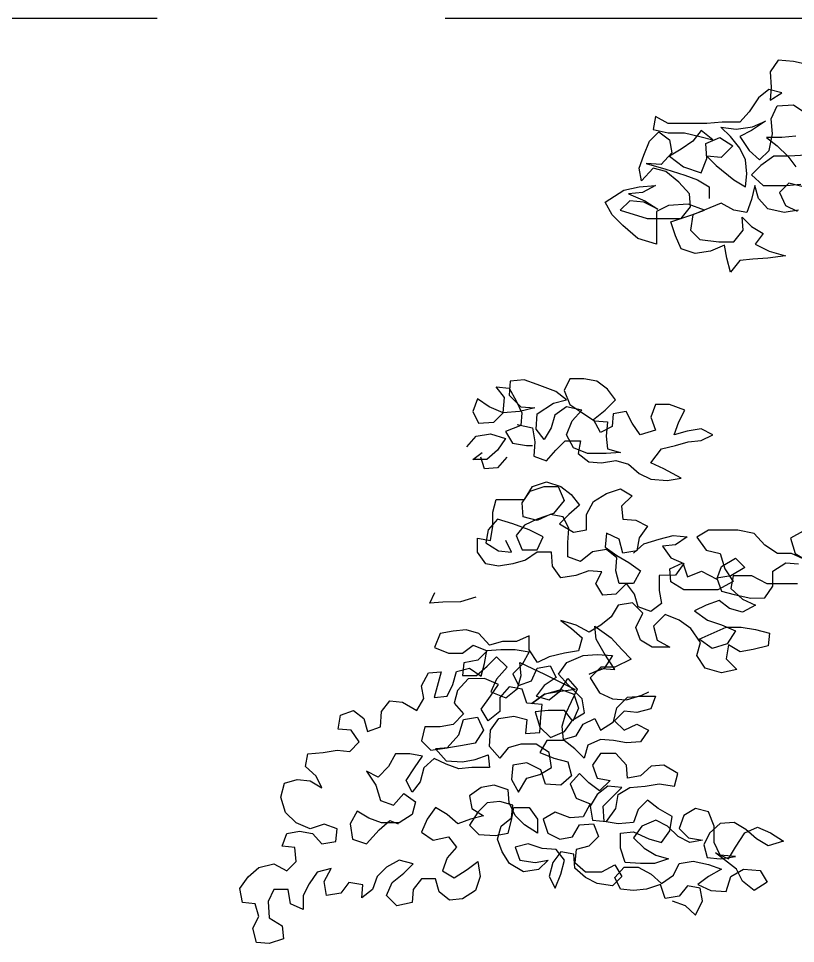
# Model space of a CAD drawing. Header units: millimetres. Extents: x -414464 to 1686, y -90036 to 108605.
# Drawn here: x -404713 to -403870, y 4211 to 5215 of the extents above; entities that cross this region are included whole.
import ezdxf

# ---------------------------------------------------------------- set-up
doc = ezdxf.new("R2010")
doc.units = ezdxf.units.MM
doc.header["$LTSCALE"] = 1000
doc.header["$MEASUREMENT"] = 0
doc.linetypes.add('AUDIT_D_120904163729-0', pattern=[0])
doc.linetypes.add('HIDDEN2', pattern=[0.1875, 0.125, -0.0625])
doc.layers.get('0').update_dxf_attribs({"linetype": 'AUDIT_D_120904163729-0'})
for name, color, linetype in [('a-rcc', 3, 'Continuous'), ('Lawn', 7, 'Continuous'), ('Layer5', 100, 'Continuous'), ('LEVEL', 7, 'Continuous')]:
    doc.layers.add(name, color=color, linetype=linetype)
doc.styles.add('ATTR', font='romans.shx', dxfattribs={"width": 0.8, "height": 0.7})

# ---------------------------------------------------------------- blocks, each defined once
blk = doc.blocks.new('TREEE')
at = {"layer": 'Layer5'}
for points in [[(43.593, 186.812), (44.605, 187.045), (45.617, 187.122), (46.161, 186.343), (46.082, 185.331), (46.159, 184.475), (45.381, 184.943), (46.238, 185.175), (46.938, 184.63), (47.56, 183.695), (48.182, 182.994), (49.35, 182.993), (50.361, 182.914), (52.93, 182.912), (53.787, 183.378), (53.942, 182.522), (52.93, 182.289), (51.84, 182.29), (50.828, 182.057), (49.971, 181.825), (50.75, 182.447), (51.295, 181.746), (52.072, 181.2), (52.851, 180.732), (51.916, 180.032), (50.748, 179.644), (50.359, 180.579), (50.438, 181.591), (49.504, 181.981), (48.648, 181.437), (49.425, 180.657), (50.36, 180.734), (49.736, 180.112), (48.568, 179.179), (47.789, 178.713), (47.712, 179.569), (47.79, 180.503), (48.18, 181.281), (48.804, 182.059), (49.427, 182.681), (48.415, 182.527), (47.325, 182.683), (46.469, 183.073), (47.403, 182.45), (48.181, 182.06), (47.557, 181.126), (46.856, 180.504), (46.234, 181.127), (46.002, 182.217), (46.08, 183.229), (45.692, 184.086), (44.602, 184.165), (43.59, 183.465)], [(44.445, 182.063), (45.379, 181.985), (46.391, 181.984), (45.69, 181.439), (44.988, 180.739), (44.443, 180.039)], [(43.743, 180.818), (44.91, 180.739), (45.922, 180.739), (46.778, 180.115), (47.4, 179.492), (46.621, 178.792), (45.064, 178.793), (44.13, 178.872)], [(44.052, 178.716), (44.909, 178.949), (45.531, 178.326), (45.141, 177.47), (44.362, 177.081)], [(44.284, 177.159), (45.218, 177.003), (46.308, 177.235), (46.932, 177.935), (47.166, 178.791), (47.399, 177.857), (47.709, 177), (48.566, 177.155), (49.423, 177.622), (51.29, 176.841), (51.445, 175.829), (50.822, 175.207), (49.576, 175.053), (48.564, 175.053), (47.942, 175.832), (48.02, 176.689), (47.397, 176.067), (46.618, 175.6), (47.163, 174.899), (46.228, 174.433), (45.138, 174.122), (46.305, 173.966), (47.317, 173.887), (48.174, 173.808), (48.796, 173.029), (49.03, 173.963), (49.186, 174.819), (50.12, 174.429), (51.132, 174.273), (52.066, 174.583), (52.456, 175.439), (52.769, 176.373), (51.368, 176.841), (50.512, 177.153), (51.602, 177.542), (52.925, 177.463), (53.703, 177.073), (53.701, 174.893), (54.947, 175.281), (55.96, 176.137), (56.661, 176.836), (57.129, 177.692), (55.884, 178.472), (54.873, 178.706), (53.783, 178.785), (54.639, 178.317), (55.573, 178.239), (54.483, 177.773), (53.626, 177.228), (54.56, 177.695), (55.494, 177.772), (56.117, 177.148), (54.326, 176.605), (52.068, 176.607), (51.446, 177.386), (51.525, 178.242), (52.226, 179.02), (53.083, 179.72), (53.94, 179.953), (54.717, 179.096), (54.874, 179.952), (54.563, 180.808), (54.175, 181.743), (53.553, 182.366), (52.852, 181.822), (52.695, 180.966), (53.395, 180.187), (54.407, 180.264), (53.083, 179.876), (51.837, 179.488), (50.981, 179.177), (50.202, 178.711), (50.201, 177.932)], [(62.964, 162.912), (61.952, 162.679), (61.795, 161.745), (61.872, 160.811), (61.016, 160.501), (60.394, 161.202), (59.771, 161.825), (58.76, 161.826), (58.914, 160.97), (58.213, 160.425), (57.357, 160.348), (56.423, 160.505), (55.567, 160.272), (54.865, 159.65), (54.087, 159.262), (52.997, 159.185), (52.063, 159.341), (53.231, 159.963), (54.088, 160.351), (53.388, 161.286), (52.454, 161.52), (51.598, 161.755), (50.742, 161.833), (49.964, 162.223), (50.742, 162.612), (51.676, 162.455), (52.532, 162.221), (52.222, 163.078), (51.833, 163.856), (52.846, 164.245), (53.78, 164.244), (54.09, 163.387), (53.778, 162.531), (54.79, 162.219), (55.335, 162.997), (55.725, 163.775), (56.582, 163.618), (56.659, 162.762), (57.437, 162.372), (57.905, 163.228), (57.127, 163.852), (56.427, 164.553), (56.972, 165.253), (57.673, 165.797), (58.53, 165.952), (59.464, 165.951), (59.852, 165.172), (59.462, 164.239), (58.683, 163.694), (57.827, 163.15), (56.97, 163.073), (57.047, 162.139), (56.969, 161.283), (56.112, 161.05), (57.046, 160.971), (58.292, 160.97), (59.226, 161.359), (59.694, 162.214), (59.306, 163.149), (58.684, 163.85), (59.696, 164.083), (60.474, 163.537), (60.706, 162.681), (61.173, 161.902), (61.718, 162.602), (61.641, 163.614), (60.552, 164.315), (59.696, 164.55), (60.397, 165.094), (61.643, 165.56), (62.5, 165.871), (63.434, 165.792), (63.511, 164.858), (62.732, 164.08), (61.797, 164.003), (62.809, 163.768), (63.899, 163.69), (64.833, 164.078), (65.612, 164.622), (65.923, 163.766), (65.533, 162.988), (64.521, 163.066), (63.899, 163.69), (63.822, 164.702), (64.368, 165.402), (63.511, 165.325), (63.043, 164.469), (62.653, 163.691), (62.73, 162.834), (63.742, 162.444), (63.274, 161.666), (62.34, 161.511), (61.951, 161.512)], [(66.31, 161.43), (65.688, 162.131), (64.754, 162.288), (63.742, 161.977), (64.286, 161.198), (64.986, 160.575), (65.92, 160.574), (65.298, 161.042)], [(63.663, 160.732), (64.285, 160.031), (65.141, 159.952), (65.375, 160.73)], [(55.25, 154.356), (54.55, 154.98), (53.538, 155.292), (52.604, 155.526), (51.67, 155.449), (52.448, 154.904), (53.304, 154.825), (52.758, 154.047), (51.902, 153.659), (52.446, 152.88), (53.536, 152.879), (53.535, 151.867), (53.378, 151.011), (54.078, 150.465), (54.935, 150.776), (55.169, 151.632), (55.715, 152.332), (56.415, 151.631), (57.271, 151.552), (57.739, 152.33), (57.35, 153.109), (58.207, 153.186), (59.063, 152.874), (60.075, 152.717), (60.62, 153.495), (60.699, 154.429), (61.633, 154.428), (62.411, 153.883), (63.267, 153.648), (64.201, 153.492), (65.057, 153.647), (65.603, 154.425), (65.604, 155.359), (64.747, 155.204), (64.593, 156.138), (64.593, 157.072), (64.361, 157.929), (62.492, 157.93), (61.948, 158.787), (61.014, 159.099), (60.08, 158.789), (59.379, 158.245), (58.833, 157.545), (59.533, 156.921), (60.156, 156.298), (59.221, 155.754), (58.365, 155.91), (58.366, 156.922), (57.9, 157.779), (57.044, 158.325), (56.11, 158.637), (55.331, 158.171), (56.031, 157.469), (55.952, 156.613), (55.096, 156.536), (54.317, 156.148), (54.861, 155.369), (55.016, 154.512), (55.95, 154.356), (56.185, 155.29), (57.041, 155.678), (57.118, 154.744), (56.339, 154.2), (55.561, 153.733), (54.782, 153.189), (55.248, 152.332), (56.182, 152.331), (56.416, 153.188), (56.339, 154.044), (57.04, 154.588), (57.974, 154.432), (58.752, 153.808), (59.609, 154.119), (59.61, 155.053), (59.533, 155.987), (59.923, 156.765), (60.779, 156.92), (61.635, 156.53), (62.569, 156.763), (62.648, 157.697), (62.104, 158.476), (61.17, 158.788), (60.236, 158.789), (59.846, 157.855), (60.546, 156.998), (61.635, 156.608), (62.491, 156.218), (63.035, 155.517), (62.645, 154.583), (61.633, 154.584), (61.245, 155.441), (62.179, 155.907), (63.269, 156.295), (64.282, 156.605), (64.904, 155.904), (65.059, 155.048), (64.202, 154.504), (63.346, 154.427), (63.735, 155.205)], [(43.954, 155.812), (44.81, 155.345), (44.498, 154.333), (43.719, 153.867), (44.731, 154.333), (45.666, 154.332), (46.522, 154.876), (47.224, 155.654), (48.314, 155.886), (50.26, 155.884), (51.038, 155.417), (50.414, 154.561), (49.48, 154.328), (49.168, 153.317), (48.622, 152.461), (49.633, 151.915), (51.891, 151.913), (52.748, 152.457), (52.826, 153.313), (51.97, 153.703), (51.658, 152.769), (50.724, 153.16), (49.712, 152.616), (49.401, 153.472), (48.468, 154.018), (47.844, 153.396), (48.778, 152.85), (49.712, 152.693), (49.4, 151.837), (48.543, 151.605), (47.453, 151.372), (46.519, 151.373), (45.975, 152.152), (45.976, 153.164), (45.12, 153.71), (44.264, 153.633)], [(44.34, 152.309), (46.364, 152.307), (47.377, 152.851), (48.622, 152.85), (48.777, 151.994), (47.998, 151.294), (47.141, 150.905), (47.997, 150.437), (48.854, 150.67), (49.555, 151.215), (50.411, 150.902), (51.189, 150.512), (50.332, 149.89), (49.398, 149.58), (48.463, 149.192), (49.007, 148.335), (50.019, 148.022), (50.876, 148.644), (49.086, 149.425), (48.074, 149.425), (47.14, 149.271), (46.206, 149.038), (46.283, 148.182), (47.294, 147.947), (48.151, 147.791), (48.929, 148.257), (49.084, 147.323), (48.383, 146.623), (49.395, 146.388), (50.485, 146.699), (51.031, 147.554), (50.798, 148.411), (51.421, 149.345), (52.2, 149.889), (53.135, 150.277), (53.913, 149.498), (53.678, 148.564), (52.821, 148.098), (53.989, 148.097), (54.768, 148.563), (55.08, 149.419), (54.614, 150.354), (55.315, 151.054), (56.249, 150.897), (56.716, 150.118), (57.416, 149.573), (58.194, 149.105), (59.05, 149.571), (60.063, 149.882), (59.361, 149.337), (58.66, 148.715), (58.893, 147.859), (59.827, 147.702), (60.839, 147.468), (61.617, 147.078), (62.163, 147.934), (62.163, 148.868), (63.019, 148.478), (63.953, 148.477), (64.81, 148.242), (65.511, 149.02), (66.367, 149.253), (67.224, 149.174), (68.08, 149.018), (68.468, 148.083), (67.534, 147.695), (66.599, 147.696), (65.899, 148.241), (64.965, 147.853), (65.587, 147.23), (66.521, 147.073), (66.598, 146.217), (65.664, 146.218), (64.964, 146.841), (64.342, 147.464), (63.641, 146.765), (64.34, 145.985), (64.729, 145.129), (63.717, 144.741), (62.939, 145.364), (62.706, 146.22), (62.785, 147.077), (61.149, 146.3), (59.124, 145.29), (60.214, 145.133), (61.148, 144.976), (62.004, 144.353), (61.148, 144.976), (60.058, 145.289), (59.202, 144.978), (58.89, 144.044), (59.278, 143.188), (59.824, 143.888), (60.913, 143.887), (61.77, 143.808), (61.457, 142.796), (60.756, 142.097), (59.822, 142.487), (59.278, 143.266), (58.5, 143.733), (58.657, 144.667), (59.592, 145.601), (60.215, 146.301), (59.671, 147.08), (58.581, 147.548), (57.647, 147.626), (56.635, 147.549), (57.179, 146.693), (58.191, 146.302), (57.335, 146.692), (56.479, 146.615), (57.18, 147.705), (57.726, 148.638), (57.805, 149.494), (56.714, 148.717), (56.013, 147.939), (55.39, 147.317), (56.479, 146.771), (57.413, 146.77), (58.113, 146.069), (57.489, 145.058), (56.633, 144.669), (55.698, 144.592), (54.687, 144.904), (54.22, 145.138)], [(65.729, 151.42), (66.741, 151.107), (67.909, 151.106), (68.765, 151.028), (68.454, 151.729)], [(52.668, 131.232), (51.811, 130.921), (51.11, 130.299), (50.644, 131.234), (50.8, 132.09), (51.657, 132.245), (52.201, 131.544), (53.135, 131.387), (53.447, 132.321), (54.381, 132.009), (55.237, 131.93), (56.093, 132.007), (56.483, 132.785), (55.861, 133.486), (54.927, 133.487), (54.07, 133.021), (53.369, 132.399), (52.591, 132.944), (52.203, 133.723), (51.269, 133.88), (50.257, 133.647), (49.4, 133.337), (50.256, 132.869), (50.956, 132.323), (50.099, 131.935), (49.087, 131.858), (48.777, 132.87), (47.921, 133.338), (46.831, 133.261), (46.363, 132.483), (47.219, 131.937), (47.998, 132.559), (48.388, 133.338), (49.79, 134.426), (48.934, 134.038), (48.467, 134.816), (47.845, 135.751), (46.99, 136.141), (46.133, 135.753), (45.276, 135.209), (46.288, 134.896), (47.067, 135.363), (47.768, 135.985), (48.547, 136.451), (49.481, 136.372), (50.181, 135.749), (50.569, 134.97), (50.335, 134.114), (49.479, 134.037), (48.467, 134.194), (49.479, 134.271), (49.869, 135.127), (49.87, 136.216), (50.26, 137.15), (51.116, 137.383), (51.894, 136.915), (52.205, 136.059), (51.582, 135.436), (50.647, 135.282), (51.504, 135.125), (52.282, 135.514), (52.984, 136.214), (53.762, 136.602), (54.696, 136.212), (55.24, 135.433), (54.539, 134.733), (53.76, 134.267), (52.904, 134.034), (53.838, 133.722), (54.772, 133.721), (55.784, 133.798), (56.096, 134.732), (56.097, 135.744), (55.241, 135.822), (54.228, 135.356), (53.372, 135.123), (52.828, 135.902), (52.673, 136.837), (53.607, 137.381), (54.309, 137.925), (54.931, 137.302), (55.241, 136.445), (56.253, 136.366), (57.187, 136.521), (57.266, 137.533), (56.022, 138.78), (56.956, 138.857), (57.656, 138.311), (58.122, 137.532), (57.966, 136.598), (57.032, 136.521), (56.41, 137.378), (56.255, 138.312), (55.477, 138.78), (54.465, 138.859), (53.531, 139.015), (52.519, 138.861), (52.286, 139.717), (53.221, 140.261), (54.077, 140.183), (54.777, 139.559), (55.633, 139.403), (55.712, 140.259), (56.413, 141.037), (57.425, 141.036), (57.969, 140.257), (57.657, 139.401), (56.801, 139.246), (57.501, 138.545), (58.202, 139.089), (58.825, 139.711), (59.447, 139.01), (59.057, 138.076), (58.123, 137.688), (58.589, 136.831), (59.445, 136.753), (60.457, 137.141), (61.235, 136.673), (60.923, 135.739), (60.144, 135.351), (59.288, 135.507), (58.822, 136.286), (57.888, 136.365), (57.576, 135.509), (58.198, 134.885), (59.054, 134.651), (59.131, 133.795), (58.43, 133.173), (57.34, 133.174), (56.484, 133.641), (56.016, 132.863), (56.639, 132.24), (57.651, 132.395), (58.43, 132.783), (59.131, 133.406), (59.209, 134.34), (60.066, 134.494), (60.61, 133.793), (60.843, 132.859), (60.453, 132.081), (60.064, 133.015), (59.832, 133.95), (60.377, 134.65), (61.312, 134.727), (62.246, 135.037), (63.102, 134.803), (62.79, 133.947), (61.778, 133.792), (60.922, 133.949), (61.544, 133.325), (62.556, 133.169), (63.49, 133.713), (63.958, 134.491), (64.27, 135.347), (64.037, 136.203), (63.337, 136.749), (63.26, 137.605), (64.117, 137.838), (64.973, 137.759), (65.595, 137.136), (66.139, 136.279), (65.516, 135.657), (64.426, 135.58), (63.57, 135.737), (63.337, 136.593), (63.182, 137.45), (62.17, 137.451), (61.625, 136.673), (61.624, 135.739), (62.481, 136.283), (63.104, 136.905), (63.494, 137.761), (63.573, 138.617), (64.507, 138.928), (65.363, 138.771), (66.141, 138.225), (65.985, 137.369), (65.206, 136.903), (66.062, 136.669), (66.918, 136.356), (67.619, 136.979), (68.398, 137.445), (68.942, 136.666), (69.33, 135.809), (68.551, 135.265), (67.54, 135.5), (66.994, 134.8), (67.616, 134.098), (67.927, 133.242), (67.148, 132.775), (66.292, 133.321), (65.592, 133.867), (65.436, 132.855), (65.746, 131.92), (66.602, 131.375), (67.458, 131.296), (68.159, 131.84), (68.393, 132.696), (69.328, 132.696), (69.872, 131.994), (69.949, 131.138), (70.961, 130.904), (71.662, 131.604), (71.273, 132.46), (70.496, 133.084), (69.873, 133.707), (70.808, 133.94), (71.664, 133.472), (72.286, 132.849), (72.596, 131.992), (73.296, 131.446), (73.219, 132.303), (74.154, 132.458), (74.698, 131.757), (75.632, 131.6), (75.788, 132.534), (75.322, 133.391), (76.256, 133.156), (76.8, 132.377), (77.189, 131.599), (77.188, 130.664), (78.045, 131.053), (78.201, 131.987), (79.135, 131.986), (79.524, 131.207), (79.445, 130.117), (78.588, 129.573), (78.509, 128.717), (79.443, 128.405), (80.3, 128.482), (80.534, 129.416), (80.146, 130.195), (80.38, 131.051), (81.236, 131.128), (81.393, 132.062), (80.849, 132.841), (80.149, 133.464), (79.137, 133.699), (78.28, 133.232), (77.658, 133.856), (77.737, 134.79), (78.593, 134.867), (78.282, 135.723), (77.426, 135.88), (76.57, 135.725), (75.946, 135.025), (75.012, 135.181), (74.935, 136.038), (75.792, 136.348), (76.726, 136.036), (77.66, 136.424), (78.362, 137.124), (78.674, 138.136), (78.441, 139.07), (77.585, 139.305), (76.729, 139.228), (75.95, 138.761), (76.34, 139.539), (77.041, 140.162), (76.886, 141.018), (75.874, 141.097), (74.94, 141.253), (74.084, 141.176), (73.462, 141.8), (74.007, 142.577), (74.864, 142.655), (74.709, 143.589), (73.853, 143.901), (73.152, 143.357), (72.917, 142.501), (72.061, 142.813), (71.984, 143.825), (71.44, 144.526), (70.584, 144.449), (69.649, 143.905), (69.183, 144.684), (69.339, 145.54), (68.873, 146.397), (68.017, 146.475), (68.482, 144.762), (67.626, 144.841), (67.238, 145.62), (67.005, 146.476), (66.149, 146.71), (65.37, 146.166), (65.137, 147.023), (64.982, 147.879), (64.048, 147.958), (63.114, 147.959), (62.18, 147.804), (62.646, 146.947), (63.268, 146.324), (62.878, 145.546), (62.022, 145.858), (61.634, 146.715), (60.778, 146.871), (60.388, 146.093), (61.166, 145.547), (61.71, 144.846), (60.854, 144.613), (60.153, 145.159), (59.609, 146.016), (58.986, 145.316), (59.374, 144.459), (59.763, 143.68), (59.996, 142.824), (59.917, 141.968), (59.061, 142.202), (58.595, 142.981), (57.816, 143.371), (57.427, 142.593), (56.571, 143.138), (56.338, 144.073), (55.638, 144.774), (54.704, 144.853), (53.77, 144.853), (54.081, 143.997), (55.014, 143.763), (55.871, 143.84), (56.493, 143.216), (55.87, 142.594), (55.014, 142.984), (54.235, 142.596), (54.779, 141.817), (55.713, 141.738), (56.57, 141.893), (57.426, 141.97), (58.282, 141.58), (58.515, 140.723), (59.138, 141.346), (59.839, 141.89), (61.007, 141.889), (61.473, 141.11), (60.539, 140.722), (59.604, 140.489), (59.37, 139.555), (60.07, 138.932), (61.082, 139.008), (61.394, 139.942), (62.329, 140.409), (63.263, 140.252), (63.34, 139.318), (62.872, 138.462), (62.328, 139.397), (61.472, 139.631), (60.694, 140.099), (60.85, 141.11), (61.707, 141.655), (62.719, 141.654), (63.575, 141.419), (64.119, 140.718), (64.821, 141.496), (64.744, 142.586), (64.2, 143.365), (63.188, 143.521), (62.331, 143.289), (62.408, 142.355), (61.474, 142.433), (61.397, 143.445), (61.32, 144.302), (62.332, 144.379), (62.645, 145.312), (63.501, 145.467), (64.123, 144.766), (64.122, 143.832), (64.9, 143.209), (65.368, 143.987), (64.746, 144.843), (64.202, 145.622), (65.136, 146.011), (66.226, 146.01), (66.926, 145.231), (67.159, 144.374), (66.535, 143.674), (67.235, 142.973), (68.091, 142.816), (69.103, 142.815), (69.336, 141.881), (68.713, 141.259), (67.623, 141.416), (66.845, 142.273), (66.535, 143.285), (65.601, 143.441), (65.211, 142.586), (65.755, 141.729), (66.611, 141.572), (67.545, 141.416), (68.401, 141.337), (67.7, 140.559), (66.61, 140.482), (65.754, 140.639), (64.898, 140.951), (64.819, 140.095), (65.987, 140.094), (66.843, 140.015), (67.7, 140.326), (68.479, 140.714), (69.179, 140.091), (69.411, 139.157), (69.956, 138.455), (70.346, 139.234), (69.801, 140.09), (69.257, 140.869), (70.114, 141.024), (71.048, 141.023), (71.514, 140.167), (72.214, 139.465), (72.993, 139.854), (72.369, 138.92), (72.057, 137.909), (71.2, 137.598), (70.5, 138.377), (69.721, 137.833), (69.954, 136.976), (70.81, 136.431), (71.978, 136.43), (72.834, 136.74), (73.613, 137.207), (74.079, 136.35), (73.923, 135.338), (72.988, 135.028), (72.133, 135.962), (71.433, 136.586), (70.888, 136.353)]]:
    blk.add_lwpolyline(points, dxfattribs=at)
blk = doc.blocks.new('building-10-dopoff')
at = {"layer": 'Lawn', "color": 7, "extrusion": (0, 0, -1), "xscale": 16.32960000000184, "yscale": 16.32960000000184, "zscale": -16.32960000000184, "rotation": 359.9999999999997}
blk.add_blockref('TREEE', (15921.1, 124.1), dxfattribs=at)
at = {"color": 8, "style": 'ATTR', "text_generation_flag": 4, "width": 0.8, "flags": 9}
blk.add_attdef('ESTCODE', (-3884.6, 171.2), '', height=22.3, rotation=180, dxfattribs=at)
blk = doc.blocks.new('T8 levels')
at = {"layer": 'LEVEL', "color": 8, "linetype": 'HIDDEN2', "ltscale": 5}
blk.add_line((0, -102352.8), (-83963.5, -102352.8), dxfattribs=at)

msp = doc.modelspace()

# ---------------------------------------------------------------- block references
msp.add_blockref('building-10-dopoff', (-387222.4, 1990, -0.8))
at = {"layer": 'a-rcc', "linetype": 'ByBlock'}
msp.add_blockref('T8 levels', (-330500.1, 107567.8, -0.6), dxfattribs=at)

doc.saveas('drawing.dxf')
